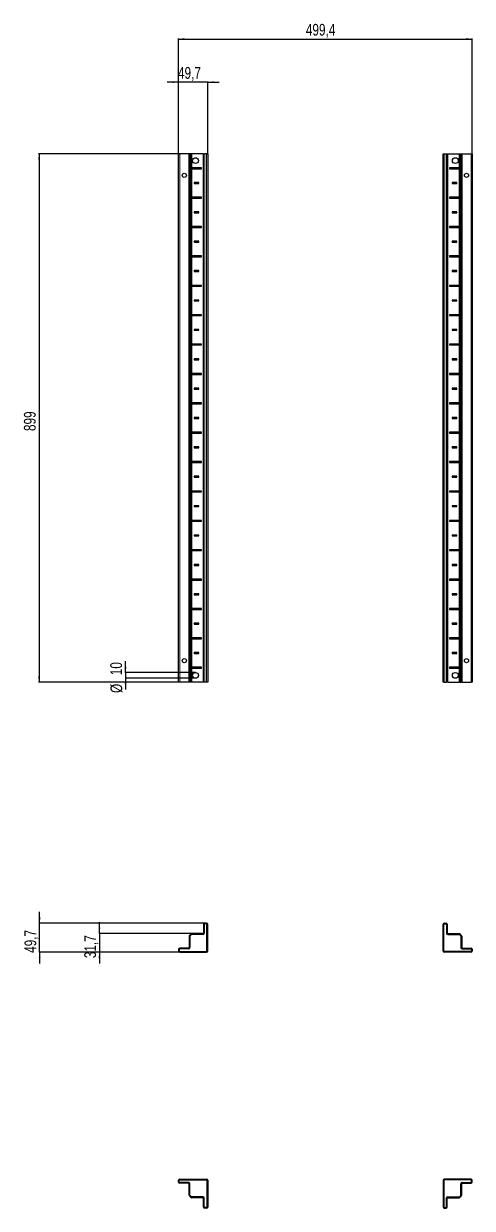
# Model space of a CAD drawing. Header units: millimetres. Extents: x -199 to 2580, y -1747 to 1507.
# Drawn here: x -199 to 563, y -1747 to 269 of the extents above; entities that cross this region are included whole.
import ezdxf

# ---------------------------------------------------------------- set-up
doc = ezdxf.new("R2010")
doc.units = ezdxf.units.MM
doc.layers.add('FORMAT', color=7, linetype='Continuous')
doc.styles.add('SLDTEXTSTYLE0', font='TXT', dxfattribs={"width": 0.75})
doc.dimstyles.new('SLDDIMSTYLE0', dxfattribs={"dimtxt": 20, "dimasz": 10, "dimexe": 0, "dimexo": 0.0625, "dimgap": 5, "dimtad": 2, "dimdec": 1, "dimrnd": 1e-09, "dimzin": 12, "dimdsep": 46, "dimtxsty": 'SLDTEXTSTYLE0', "dimsah": 1, "dimcen": 0.09, "dimadec": 0, "dimazin": 3, "dimtfac": 1, "dimtofl": 0, "dimtmove": 0, "dimatfit": 3, "dimfxl": 0, "dimfrac": 2, "dimtolj": 1, "dimtzin": 12, "dimarcsym": 0})
doc.dimstyles.new('SLDDIMSTYLE1', dxfattribs={"dimtxt": 20, "dimasz": 10, "dimexe": 0, "dimexo": 0.0625, "dimgap": 5, "dimtad": 2, "dimdec": 1, "dimrnd": 1e-09, "dimzin": 12, "dimdsep": 46, "dimtxsty": 'SLDTEXTSTYLE0', "dimsah": 1, "dimcen": 0.09, "dimadec": 0, "dimazin": 3, "dimtfac": 1, "dimtmove": 0, "dimatfit": 0, "dimfxl": 0, "dimfrac": 2, "dimtolj": 1, "dimtzin": 12, "dimarcsym": 0})

# ---------------------------------------------------------------- blocks, each defined once
blk = doc.blocks.new('_D')
at = {"layer": 'FORMAT'}
for p, q in [((86.4, 47.2), (-174.2, 47.2)), ((-173.2, 47.2), (-173.2, -851.8)), ((86.4, -851.8), (-174.2, -851.8))]:
    blk.add_line(p, q, dxfattribs=at)
for points in [[(-173.2, 47.2), (-174.7, 37.2), (-171.6, 37.2)], [(-173.2, -851.8), (-171.6, -841.8), (-174.7, -841.8)]]:
    blk.add_solid(points, dxfattribs=at)
at = {"layer": 'FORMAT', "insert": (-198.9, -424.5), "char_height": 20, "attachment_point": 1, "rotation": 90, "style": 'SLDTEXTSTYLE0'}
blk.add_mtext('899', dxfattribs=at)
blk = doc.blocks.new('_D_1')
at = {"layer": 'FORMAT'}
for p, q in [((64, 47.2), (64, 243.6)), ((64, 242.6), (563.4, 242.6)), ((563.4, 47.2), (563.4, 243.6))]:
    blk.add_line(p, q, dxfattribs=at)
for points in [[(64, 242.6), (74, 241.1), (74, 244.2)], [(563.4, 242.6), (553.4, 244.2), (553.4, 241.1)]]:
    blk.add_solid(points, dxfattribs=at)
at = {"layer": 'FORMAT', "insert": (280.4, 268.4), "char_height": 20, "attachment_point": 1, "style": 'SLDTEXTSTYLE0'}
blk.add_mtext('499,4', dxfattribs=at)
blk = doc.blocks.new('_D_2')
at = {"layer": 'FORMAT'}
for p, q in [((64, 169.2), (44.7, 169.2)), ((64, 47.2), (64, 170.2)), ((113.7, 169.2), (64, 169.2)), ((113.7, 47.2), (113.7, 170.2)), ((113.7, 169.2), (132.9, 169.2))]:
    blk.add_line(p, q, dxfattribs=at)
for points in [[(64, 169.2), (54, 170.7), (54, 167.7)], [(113.7, 169.2), (123.7, 167.7), (123.7, 170.7)]]:
    blk.add_solid(points, dxfattribs=at)
at = {"layer": 'FORMAT', "insert": (63, 195), "char_height": 20, "attachment_point": 1, "style": 'SLDTEXTSTYLE0'}
blk.add_mtext('49,7', dxfattribs=at)
blk = doc.blocks.new('_D_3')
at = {"layer": 'FORMAT'}
for p, q in [((-26, -835.3), (-26, -816.1)), ((92.8, -835.3), (-27, -835.3)), ((92.8, -845.3), (-27, -845.3)), ((-26, -835.3), (-26, -845.3)), ((-26, -845.3), (-26, -864.5))]:
    blk.add_line(p, q, dxfattribs=at)
for points in [[(-26, -835.3), (-24.5, -825.3), (-27.6, -825.3)], [(-26, -845.3), (-27.6, -855.3), (-24.5, -855.3)]]:
    blk.add_solid(points, dxfattribs=at)
at = {"layer": 'FORMAT', "char_height": 20, "attachment_point": 1, "rotation": 90, "style": 'SLDTEXTSTYLE0'}
for s, insert in [('10', (-52.1, -840)), ('%%c', (-51.8, -870.2))]:
    blk.add_mtext(s, dxfattribs=dict(at, insert=insert))
blk = doc.blocks.new('_D_5')
at = {"layer": 'FORMAT'}
for p, q in [((-172.2, -1261.8), (-172.2, -1242.5)), ((108.5, -1261.8), (-173.2, -1261.8)), ((-172.2, -1311.5), (-172.2, -1261.8)), ((66, -1311.5), (-173.2, -1311.5)), ((-172.2, -1311.5), (-172.2, -1330.7))]:
    blk.add_line(p, q, dxfattribs=at)
for points in [[(-172.2, -1261.8), (-170.6, -1251.8), (-173.7, -1251.8)], [(-172.2, -1311.5), (-173.7, -1321.5), (-170.6, -1321.5)]]:
    blk.add_solid(points, dxfattribs=at)
at = {"layer": 'FORMAT', "insert": (-197.9, -1312.5), "char_height": 20, "attachment_point": 1, "rotation": 90, "style": 'SLDTEXTSTYLE0'}
blk.add_mtext('49,7', dxfattribs=at)
blk = doc.blocks.new('_D_6')
at = {"layer": 'FORMAT'}
for p, q in [((-70.5, -1279.8), (-70.5, -1260.5)), ((86.4, -1279.8), (-71.5, -1279.8)), ((-70.5, -1279.8), (-70.5, -1311.5)), ((66, -1311.5), (-71.5, -1311.5)), ((-70.5, -1311.5), (-70.5, -1330.7))]:
    blk.add_line(p, q, dxfattribs=at)
for points in [[(-70.5, -1279.8), (-69, -1269.8), (-72.1, -1269.8)], [(-70.5, -1311.5), (-72.1, -1321.5), (-69, -1321.5)]]:
    blk.add_solid(points, dxfattribs=at)
at = {"layer": 'FORMAT', "insert": (-96.3, -1321.5), "char_height": 20, "attachment_point": 1, "rotation": 90, "style": 'SLDTEXTSTYLE0'}
blk.add_mtext('31,7', dxfattribs=at)

msp = doc.modelspace()

# ---------------------------------------------------------------- linework, layer by layer
at = {"color": 7, "linetype": 'Continuous', "lineweight": 25}
for p, q in [((63.98, -851.79), (63.98, 47.21)), ((63.98, 47.21), (65.98, 47.21)), ((81.33, 47.21), (65.98, 47.21)), ((81.33, 47.21), (81.98, 47.21)), ((81.98, -851.79), (81.98, 47.21)), ((81.98, 47.21), (82.56, 47.21)), ((83.77, 47.21), (82.56, 47.21)), ((83.77, -851.79), (83.77, 47.21)), ((83.8, 47.21), (83.77, 47.21)), ((83.8, -851.79), (83.8, 47.21)), ((85.01, 47.21), (83.8, 47.21)), ((85.01, 47.21), (86.42, 47.21)), ((105.83, 47.21), (86.42, 47.21)), ((105.83, 47.21), (106.48, 47.21)), ((106.48, -851.79), (106.48, 47.21)), ((106.48, 47.21), (108.48, 47.21)), ((111.68, 47.21), (108.48, 47.21)), ((111.68, 47.21), (113.68, 47.21)), ((113.68, 47.21), (113.68, -851.79)), ((513.68, -851.79), (513.68, 47.21)), ((513.68, 47.21), (515.68, 47.21)), ((515.68, 47.21), (518.88, 47.21)), ((518.88, 47.21), (520.88, 47.21)), ((520.88, 47.21), (520.88, -851.79)), ((520.88, 47.21), (521.53, 47.21)), ((521.53, 47.21), (540.93, 47.21)), ((540.93, 47.21), (542.34, 47.21)), ((542.34, 47.21), (543.55, 47.21)), ((543.55, 47.21), (543.55, -851.79)), ((543.55, 47.21), (543.58, 47.21)), ((543.58, 47.21), (543.58, -851.79)), ((543.58, 47.21), (544.79, 47.21)), ((544.79, 47.21), (545.38, 47.21)), ((545.38, 47.21), (545.38, -851.79)), ((545.38, 47.21), (546.03, 47.21)), ((546.03, 47.21), (561.38, 47.21)), ((561.38, 47.21), (563.38, 47.21)), ((563.38, 47.21), (563.38, -851.79)), ((85.93, 23.35), (85.93, 22.06)), ((86.58, 22.71), (85.93, 23.35)), ((86.58, 22.71), (85.93, 22.06)), ((102.83, 23.46), (86.42, 23.46)), ((86.42, 21.96), (102.83, 21.96)), ((102.08, 22.71), (86.58, 22.71)), ((102.08, 22.71), (102.83, 23.46)), ((102.08, 22.71), (102.83, 21.96)), ((102.83, 21.96), (102.83, 23.46)), ((525.28, 22.71), (524.53, 23.46)), ((540.93, 23.46), (524.53, 23.46)), ((524.53, 23.46), (524.53, 21.96)), ((525.28, 22.71), (524.53, 21.96)), ((524.53, 21.96), (540.93, 21.96)), ((525.28, 22.71), (540.78, 22.71)), ((540.78, 22.71), (541.42, 23.35)), ((540.78, 22.71), (541.42, 22.06)), ((541.42, 22.06), (541.42, 23.35)), ((98.33, -1.54), (90.33, -1.54)), ((90.33, -1.54), (90.33, -3.04)), ((91.08, -2.29), (90.33, -1.54)), ((91.08, -2.29), (90.33, -3.04)), ((90.33, -3.04), (98.33, -3.04)), ((97.58, -2.29), (91.08, -2.29)), ((97.58, -2.29), (98.33, -1.54)), ((97.58, -2.29), (98.33, -3.04)), ((98.33, -3.04), (98.33, -1.54)), ((537.03, -1.54), (529.03, -1.54)), ((529.03, -1.54), (529.03, -3.04)), ((529.78, -2.29), (529.03, -1.54)), ((529.78, -2.29), (529.03, -3.04)), ((529.03, -3.04), (537.03, -3.04)), ((529.78, -2.29), (536.28, -2.29)), ((536.28, -2.29), (537.03, -1.54)), ((536.28, -2.29), (537.03, -3.04)), ((537.03, -3.04), (537.03, -1.54)), ((85.93, -26.65), (85.93, -27.94)), ((86.58, -27.29), (85.93, -26.65)), ((86.58, -27.29), (85.93, -27.94)), ((102.83, -26.54), (86.42, -26.54)), ((86.42, -28.04), (102.83, -28.04)), ((102.08, -27.29), (86.58, -27.29)), ((102.08, -27.29), (102.83, -26.54)), ((102.08, -27.29), (102.83, -28.04)), ((102.83, -28.04), (102.83, -26.54)), ((525.28, -27.29), (524.53, -26.54)), ((540.93, -26.54), (524.53, -26.54)), ((524.53, -26.54), (524.53, -28.04)), ((525.28, -27.29), (524.53, -28.04)), ((524.53, -28.04), (540.93, -28.04)), ((525.28, -27.29), (540.78, -27.29)), ((540.78, -27.29), (541.42, -26.65)), ((540.78, -27.29), (541.42, -27.94)), ((541.42, -27.94), (541.42, -26.65)), ((98.33, -51.54), (90.33, -51.54)), ((90.33, -51.54), (90.33, -53.04)), ((91.08, -52.29), (90.33, -51.54)), ((91.08, -52.29), (90.33, -53.04)), ((90.33, -53.04), (98.33, -53.04)), ((97.58, -52.29), (91.08, -52.29)), ((97.58, -52.29), (98.33, -51.54)), ((97.58, -52.29), (98.33, -53.04)), ((98.33, -53.04), (98.33, -51.54)), ((529.78, -52.29), (529.03, -51.54)), ((537.03, -51.54), (529.03, -51.54)), ((529.03, -51.54), (529.03, -53.04)), ((529.78, -52.29), (529.03, -53.04)), ((529.03, -53.04), (537.03, -53.04)), ((529.78, -52.29), (536.28, -52.29)), ((536.28, -52.29), (537.03, -51.54)), ((536.28, -52.29), (537.03, -53.04)), ((537.03, -53.04), (537.03, -51.54)), ((85.93, -76.65), (85.93, -77.94)), ((86.58, -77.29), (85.93, -76.65)), ((86.58, -77.29), (85.93, -77.94)), ((102.83, -76.54), (86.42, -76.54)), ((86.42, -78.04), (102.83, -78.04)), ((102.08, -77.29), (86.58, -77.29)), ((102.08, -77.29), (102.83, -76.54)), ((102.08, -77.29), (102.83, -78.04)), ((102.83, -78.04), (102.83, -76.54)), ((525.28, -77.29), (524.53, -76.54)), ((540.93, -76.54), (524.53, -76.54)), ((524.53, -76.54), (524.53, -78.04)), ((525.28, -77.29), (524.53, -78.04)), ((524.53, -78.04), (540.93, -78.04)), ((525.28, -77.29), (540.78, -77.29)), ((540.78, -77.29), (541.42, -76.65)), ((540.78, -77.29), (541.42, -77.94)), ((541.42, -77.94), (541.42, -76.65)), ((98.33, -101.54), (90.33, -101.54)), ((90.33, -101.54), (90.33, -103.04)), ((91.08, -102.29), (90.33, -101.54)), ((91.08, -102.29), (90.33, -103.04)), ((90.33, -103.04), (98.33, -103.04)), ((97.58, -102.29), (91.08, -102.29)), ((97.58, -102.29), (98.33, -101.54)), ((97.58, -102.29), (98.33, -103.04)), ((98.33, -103.04), (98.33, -101.54)), ((537.03, -101.54), (529.03, -101.54)), ((529.03, -101.54), (529.03, -103.04)), ((529.78, -102.29), (529.03, -101.54)), ((529.78, -102.29), (529.03, -103.04)), ((529.03, -103.04), (537.03, -103.04)), ((529.78, -102.29), (536.28, -102.29)), ((536.28, -102.29), (537.03, -101.54)), ((536.28, -102.29), (537.03, -103.04)), ((537.03, -103.04), (537.03, -101.54)), ((85.93, -126.65), (85.93, -127.94)), ((86.58, -127.29), (85.93, -126.65)), ((86.58, -127.29), (85.93, -127.94)), ((102.83, -126.54), (86.42, -126.54)), ((86.42, -128.04), (102.83, -128.04)), ((102.08, -127.29), (86.58, -127.29)), ((102.08, -127.29), (102.83, -126.54)), ((102.08, -127.29), (102.83, -128.04)), ((102.83, -128.04), (102.83, -126.54)), ((525.28, -127.29), (524.53, -126.54)), ((540.93, -126.54), (524.53, -126.54)), ((524.53, -126.54), (524.53, -128.04)), ((525.28, -127.29), (524.53, -128.04)), ((524.53, -128.04), (540.93, -128.04)), ((525.28, -127.29), (540.78, -127.29)), ((540.78, -127.29), (541.42, -126.65)), ((540.78, -127.29), (541.42, -127.94)), ((541.42, -127.94), (541.42, -126.65)), ((98.33, -151.54), (90.33, -151.54)), ((90.33, -151.54), (90.33, -153.04)), ((91.08, -152.29), (90.33, -151.54)), ((91.08, -152.29), (90.33, -153.04)), ((90.33, -153.04), (98.33, -153.04)), ((97.58, -152.29), (91.08, -152.29)), ((97.58, -152.29), (98.33, -151.54)), ((97.58, -152.29), (98.33, -153.04)), ((98.33, -153.04), (98.33, -151.54)), ((537.03, -151.54), (529.03, -151.54)), ((529.03, -151.54), (529.03, -153.04)), ((529.78, -152.29), (529.03, -151.54)), ((529.78, -152.29), (529.03, -153.04)), ((529.03, -153.04), (537.03, -153.04)), ((529.78, -152.29), (536.28, -152.29)), ((536.28, -152.29), (537.03, -151.54)), ((536.28, -152.29), (537.03, -153.04)), ((537.03, -153.04), (537.03, -151.54)), ((85.93, -176.65), (85.93, -177.94)), ((86.58, -177.29), (85.93, -176.65)), ((86.58, -177.29), (85.93, -177.94)), ((102.83, -176.54), (86.42, -176.54)), ((86.42, -178.04), (102.83, -178.04)), ((102.08, -177.29), (86.58, -177.29)), ((102.08, -177.29), (102.83, -176.54)), ((102.08, -177.29), (102.83, -178.04)), ((102.83, -178.04), (102.83, -176.54)), ((525.28, -177.29), (524.53, -176.54)), ((540.93, -176.54), (524.53, -176.54)), ((524.53, -176.54), (524.53, -178.04)), ((525.28, -177.29), (524.53, -178.04)), ((524.53, -178.04), (540.93, -178.04)), ((525.28, -177.29), (540.78, -177.29)), ((540.78, -177.29), (541.42, -176.65)), ((540.78, -177.29), (541.42, -177.94)), ((541.42, -177.94), (541.42, -176.65)), ((98.33, -201.54), (90.33, -201.54)), ((90.33, -201.54), (90.33, -203.04)), ((91.08, -202.29), (90.33, -201.54)), ((97.58, -202.29), (98.33, -201.54)), ((98.33, -203.04), (98.33, -201.54)), ((537.03, -201.54), (529.03, -201.54)), ((529.03, -201.54), (529.03, -203.04)), ((529.78, -202.29), (529.03, -201.54)), ((536.28, -202.29), (537.03, -201.54)), ((537.03, -203.04), (537.03, -201.54)), ((91.08, -202.29), (90.33, -203.04)), ((90.33, -203.04), (98.33, -203.04)), ((97.58, -202.29), (91.08, -202.29)), ((97.58, -202.29), (98.33, -203.04)), ((529.78, -202.29), (529.03, -203.04)), ((529.03, -203.04), (537.03, -203.04)), ((529.78, -202.29), (536.28, -202.29)), ((536.28, -202.29), (537.03, -203.04)), ((85.93, -226.65), (85.93, -227.94)), ((86.58, -227.29), (85.93, -226.65)), ((86.58, -227.29), (85.93, -227.94)), ((102.83, -226.54), (86.42, -226.54)), ((86.42, -228.04), (102.83, -228.04)), ((102.08, -227.29), (86.58, -227.29)), ((102.08, -227.29), (102.83, -226.54)), ((102.08, -227.29), (102.83, -228.04)), ((102.83, -228.04), (102.83, -226.54)), ((525.28, -227.29), (524.53, -226.54)), ((540.93, -226.54), (524.53, -226.54)), ((524.53, -226.54), (524.53, -228.04)), ((525.28, -227.29), (524.53, -228.04)), ((524.53, -228.04), (540.93, -228.04)), ((525.28, -227.29), (540.78, -227.29)), ((540.78, -227.29), (541.42, -226.65)), ((540.78, -227.29), (541.42, -227.94)), ((541.42, -227.94), (541.42, -226.65)), ((98.33, -251.54), (90.33, -251.54)), ((90.33, -251.54), (90.33, -253.04)), ((91.08, -252.29), (90.33, -251.54)), ((91.08, -252.29), (90.33, -253.04)), ((90.33, -253.04), (98.33, -253.04)), ((97.58, -252.29), (91.08, -252.29)), ((97.58, -252.29), (98.33, -251.54)), ((97.58, -252.29), (98.33, -253.04)), ((98.33, -253.04), (98.33, -251.54)), ((537.03, -251.54), (529.03, -251.54)), ((529.03, -251.54), (529.03, -253.04)), ((529.78, -252.29), (529.03, -251.54)), ((529.78, -252.29), (529.03, -253.04)), ((529.03, -253.04), (537.03, -253.04)), ((529.78, -252.29), (536.28, -252.29)), ((536.28, -252.29), (537.03, -251.54)), ((536.28, -252.29), (537.03, -253.04)), ((537.03, -253.04), (537.03, -251.54)), ((85.93, -276.65), (85.93, -277.94)), ((86.58, -277.29), (85.93, -276.65)), ((86.58, -277.29), (85.93, -277.94)), ((102.83, -276.54), (86.42, -276.54)), ((86.42, -278.04), (102.83, -278.04)), ((102.08, -277.29), (86.58, -277.29)), ((102.08, -277.29), (102.83, -276.54)), ((102.08, -277.29), (102.83, -278.04)), ((102.83, -278.04), (102.83, -276.54)), ((540.93, -276.54), (524.53, -276.54)), ((524.53, -276.54), (524.53, -278.04)), ((525.28, -277.29), (524.53, -276.54)), ((525.28, -277.29), (524.53, -278.04)), ((524.53, -278.04), (540.93, -278.04)), ((525.28, -277.29), (540.78, -277.29)), ((540.78, -277.29), (541.42, -276.65)), ((540.78, -277.29), (541.42, -277.94)), ((541.42, -277.94), (541.42, -276.65)), ((98.33, -301.54), (90.33, -301.54)), ((90.33, -301.54), (90.33, -303.04)), ((91.08, -302.29), (90.33, -301.54)), ((91.08, -302.29), (90.33, -303.04)), ((97.58, -302.29), (91.08, -302.29)), ((97.58, -302.29), (98.33, -301.54)), ((97.58, -302.29), (98.33, -303.04)), ((98.33, -303.04), (98.33, -301.54)), ((537.03, -301.54), (529.03, -301.54)), ((529.03, -301.54), (529.03, -303.04)), ((529.78, -302.29), (529.03, -301.54)), ((529.78, -302.29), (529.03, -303.04)), ((529.78, -302.29), (536.28, -302.29)), ((536.28, -302.29), (537.03, -301.54)), ((536.28, -302.29), (537.03, -303.04)), ((537.03, -303.04), (537.03, -301.54)), ((90.33, -303.04), (98.33, -303.04)), ((529.03, -303.04), (537.03, -303.04)), ((85.93, -326.65), (85.93, -327.94)), ((86.58, -327.29), (85.93, -326.65)), ((86.58, -327.29), (85.93, -327.94)), ((102.83, -326.54), (86.42, -326.54)), ((86.42, -328.04), (102.83, -328.04)), ((102.08, -327.29), (86.58, -327.29)), ((102.08, -327.29), (102.83, -326.54)), ((102.08, -327.29), (102.83, -328.04)), ((102.83, -328.04), (102.83, -326.54)), ((540.93, -326.54), (524.53, -326.54)), ((524.53, -326.54), (524.53, -328.04)), ((525.28, -327.29), (524.53, -326.54)), ((525.28, -327.29), (524.53, -328.04)), ((524.53, -328.04), (540.93, -328.04)), ((525.28, -327.29), (540.78, -327.29)), ((540.78, -327.29), (541.42, -326.65)), ((540.78, -327.29), (541.42, -327.94)), ((541.42, -327.94), (541.42, -326.65)), ((98.33, -351.54), (90.33, -351.54)), ((90.33, -351.54), (90.33, -353.04)), ((91.08, -352.29), (90.33, -351.54)), ((91.08, -352.29), (90.33, -353.04)), ((90.33, -353.04), (98.33, -353.04)), ((97.58, -352.29), (91.08, -352.29)), ((97.58, -352.29), (98.33, -351.54)), ((97.58, -352.29), (98.33, -353.04)), ((98.33, -353.04), (98.33, -351.54)), ((537.03, -351.54), (529.03, -351.54)), ((529.03, -351.54), (529.03, -353.04)), ((529.78, -352.29), (529.03, -351.54)), ((529.78, -352.29), (529.03, -353.04)), ((529.03, -353.04), (537.03, -353.04)), ((529.78, -352.29), (536.28, -352.29)), ((536.28, -352.29), (537.03, -351.54)), ((536.28, -352.29), (537.03, -353.04)), ((537.03, -353.04), (537.03, -351.54)), ((85.93, -376.65), (85.93, -377.94)), ((86.58, -377.29), (85.93, -376.65)), ((86.58, -377.29), (85.93, -377.94)), ((102.83, -376.54), (86.42, -376.54)), ((86.42, -378.04), (102.83, -378.04)), ((102.08, -377.29), (86.58, -377.29)), ((102.08, -377.29), (102.83, -376.54)), ((102.08, -377.29), (102.83, -378.04)), ((102.83, -378.04), (102.83, -376.54)), ((540.93, -376.54), (524.53, -376.54)), ((524.53, -376.54), (524.53, -378.04)), ((525.28, -377.29), (524.53, -376.54)), ((525.28, -377.29), (524.53, -378.04)), ((524.53, -378.04), (540.93, -378.04)), ((525.28, -377.29), (540.78, -377.29)), ((540.78, -377.29), (541.42, -376.65)), ((540.78, -377.29), (541.42, -377.94)), ((541.42, -377.94), (541.42, -376.65)), ((98.33, -401.54), (90.33, -401.54)), ((90.33, -401.54), (90.33, -403.04)), ((91.08, -402.29), (90.33, -401.54)), ((91.08, -402.29), (90.33, -403.04)), ((90.33, -403.04), (98.33, -403.04)), ((97.58, -402.29), (91.08, -402.29)), ((97.58, -402.29), (98.33, -401.54)), ((97.58, -402.29), (98.33, -403.04)), ((98.33, -403.04), (98.33, -401.54)), ((537.03, -401.54), (529.03, -401.54)), ((529.03, -401.54), (529.03, -403.04)), ((529.78, -402.29), (529.03, -401.54)), ((529.78, -402.29), (529.03, -403.04)), ((529.03, -403.04), (537.03, -403.04)), ((529.78, -402.29), (536.28, -402.29)), ((536.28, -402.29), (537.03, -401.54)), ((536.28, -402.29), (537.03, -403.04)), ((537.03, -403.04), (537.03, -401.54)), ((85.93, -426.65), (85.93, -427.94)), ((86.58, -427.29), (85.93, -426.65)), ((86.58, -427.29), (85.93, -427.94)), ((102.83, -426.54), (86.42, -426.54)), ((86.42, -428.04), (102.83, -428.04)), ((102.08, -427.29), (86.58, -427.29)), ((102.08, -427.29), (102.83, -426.54)), ((102.08, -427.29), (102.83, -428.04)), ((102.83, -428.04), (102.83, -426.54)), ((540.93, -426.54), (524.53, -426.54)), ((524.53, -426.54), (524.53, -428.04)), ((525.28, -427.29), (524.53, -426.54)), ((525.28, -427.29), (524.53, -428.04)), ((524.53, -428.04), (540.93, -428.04)), ((525.28, -427.29), (540.78, -427.29)), ((540.78, -427.29), (541.42, -426.65)), ((540.78, -427.29), (541.42, -427.94)), ((541.42, -427.94), (541.42, -426.65)), ((98.33, -451.54), (90.33, -451.54)), ((90.33, -451.54), (90.33, -453.04)), ((91.08, -452.29), (90.33, -451.54)), ((91.08, -452.29), (90.33, -453.04)), ((90.33, -453.04), (98.33, -453.04)), ((97.58, -452.29), (91.08, -452.29)), ((97.58, -452.29), (98.33, -451.54)), ((97.58, -452.29), (98.33, -453.04)), ((98.33, -453.04), (98.33, -451.54)), ((537.03, -451.54), (529.03, -451.54)), ((529.03, -451.54), (529.03, -453.04)), ((529.78, -452.29), (529.03, -451.54)), ((529.78, -452.29), (529.03, -453.04)), ((529.03, -453.04), (537.03, -453.04)), ((529.78, -452.29), (536.28, -452.29)), ((536.28, -452.29), (537.03, -451.54)), ((536.28, -452.29), (537.03, -453.04)), ((537.03, -453.04), (537.03, -451.54)), ((85.93, -476.65), (85.93, -477.94)), ((86.58, -477.29), (85.93, -476.65)), ((86.58, -477.29), (85.93, -477.94)), ((102.83, -476.54), (86.42, -476.54)), ((86.42, -478.04), (102.83, -478.04)), ((102.08, -477.29), (86.58, -477.29)), ((102.08, -477.29), (102.83, -476.54)), ((102.08, -477.29), (102.83, -478.04)), ((102.83, -478.04), (102.83, -476.54)), ((540.93, -476.54), (524.53, -476.54)), ((524.53, -476.54), (524.53, -478.04)), ((525.28, -477.29), (524.53, -476.54)), ((525.28, -477.29), (524.53, -478.04)), ((524.53, -478.04), (540.93, -478.04)), ((525.28, -477.29), (540.78, -477.29)), ((540.78, -477.29), (541.42, -476.65)), ((540.78, -477.29), (541.42, -477.94)), ((541.42, -477.94), (541.42, -476.65)), ((98.33, -501.54), (90.33, -501.54)), ((90.33, -501.54), (90.33, -503.04)), ((91.08, -502.29), (90.33, -501.54)), ((91.08, -502.29), (90.33, -503.04)), ((90.33, -503.04), (98.33, -503.04)), ((97.58, -502.29), (91.08, -502.29)), ((97.58, -502.29), (98.33, -501.54)), ((97.58, -502.29), (98.33, -503.04)), ((98.33, -503.04), (98.33, -501.54)), ((537.03, -501.54), (529.03, -501.54)), ((529.03, -501.54), (529.03, -503.04)), ((529.78, -502.29), (529.03, -501.54)), ((529.78, -502.29), (529.03, -503.04)), ((529.03, -503.04), (537.03, -503.04)), ((529.78, -502.29), (536.28, -502.29)), ((536.28, -502.29), (537.03, -501.54)), ((536.28, -502.29), (537.03, -503.04)), ((537.03, -503.04), (537.03, -501.54)), ((85.93, -526.65), (85.93, -527.94)), ((86.58, -527.29), (85.93, -526.65)), ((86.58, -527.29), (85.93, -527.94)), ((102.83, -526.54), (86.42, -526.54)), ((86.42, -528.04), (102.83, -528.04)), ((102.08, -527.29), (86.58, -527.29)), ((102.08, -527.29), (102.83, -526.54)), ((102.08, -527.29), (102.83, -528.04)), ((102.83, -528.04), (102.83, -526.54)), ((540.93, -526.54), (524.53, -526.54)), ((524.53, -526.54), (524.53, -528.04)), ((525.28, -527.29), (524.53, -526.54)), ((525.28, -527.29), (524.53, -528.04)), ((524.53, -528.04), (540.93, -528.04)), ((525.28, -527.29), (540.78, -527.29)), ((540.78, -527.29), (541.42, -526.65)), ((540.78, -527.29), (541.42, -527.94)), ((541.42, -527.94), (541.42, -526.65)), ((98.33, -551.54), (90.33, -551.54)), ((90.33, -551.54), (90.33, -553.04)), ((91.08, -552.29), (90.33, -551.54)), ((91.08, -552.29), (90.33, -553.04)), ((90.33, -553.04), (98.33, -553.04)), ((97.58, -552.29), (91.08, -552.29)), ((97.58, -552.29), (98.33, -551.54)), ((97.58, -552.29), (98.33, -553.04)), ((98.33, -553.04), (98.33, -551.54)), ((537.03, -551.54), (529.03, -551.54)), ((529.03, -551.54), (529.03, -553.04)), ((529.78, -552.29), (529.03, -551.54)), ((529.78, -552.29), (529.03, -553.04)), ((529.03, -553.04), (537.03, -553.04)), ((529.78, -552.29), (536.28, -552.29)), ((536.28, -552.29), (537.03, -551.54)), ((536.28, -552.29), (537.03, -553.04)), ((537.03, -553.04), (537.03, -551.54)), ((85.93, -576.65), (85.93, -577.94)), ((86.58, -577.29), (85.93, -576.65)), ((86.58, -577.29), (85.93, -577.94)), ((102.83, -576.54), (86.42, -576.54)), ((86.42, -578.04), (102.83, -578.04)), ((102.08, -577.29), (86.58, -577.29)), ((102.08, -577.29), (102.83, -576.54)), ((102.08, -577.29), (102.83, -578.04)), ((102.83, -578.04), (102.83, -576.54)), ((540.93, -576.54), (524.53, -576.54)), ((524.53, -576.54), (524.53, -578.04)), ((525.28, -577.29), (524.53, -576.54)), ((525.28, -577.29), (524.53, -578.04)), ((524.53, -578.04), (540.93, -578.04)), ((525.28, -577.29), (540.78, -577.29)), ((540.78, -577.29), (541.42, -576.65)), ((540.78, -577.29), (541.42, -577.94)), ((541.42, -577.94), (541.42, -576.65)), ((98.33, -601.54), (90.33, -601.54)), ((90.33, -601.54), (90.33, -603.04)), ((91.08, -602.29), (90.33, -601.54)), ((91.08, -602.29), (90.33, -603.04)), ((90.33, -603.04), (98.33, -603.04)), ((97.58, -602.29), (91.08, -602.29)), ((97.58, -602.29), (98.33, -601.54)), ((97.58, -602.29), (98.33, -603.04)), ((98.33, -603.04), (98.33, -601.54)), ((537.03, -601.54), (529.03, -601.54)), ((529.03, -601.54), (529.03, -603.04)), ((529.78, -602.29), (529.03, -601.54)), ((529.78, -602.29), (529.03, -603.04)), ((529.03, -603.04), (537.03, -603.04)), ((529.78, -602.29), (536.28, -602.29)), ((536.28, -602.29), (537.03, -601.54)), ((536.28, -602.29), (537.03, -603.04)), ((537.03, -603.04), (537.03, -601.54)), ((85.93, -626.65), (85.93, -627.94)), ((86.58, -627.29), (85.93, -626.65)), ((86.58, -627.29), (85.93, -627.94)), ((102.83, -626.54), (86.42, -626.54)), ((86.42, -628.04), (102.83, -628.04)), ((102.08, -627.29), (86.58, -627.29)), ((102.08, -627.29), (102.83, -626.54)), ((102.08, -627.29), (102.83, -628.04)), ((102.83, -628.04), (102.83, -626.54)), ((540.93, -626.54), (524.53, -626.54)), ((524.53, -626.54), (524.53, -628.04)), ((525.28, -627.29), (524.53, -626.54)), ((525.28, -627.29), (524.53, -628.04)), ((524.53, -628.04), (540.93, -628.04)), ((525.28, -627.29), (540.78, -627.29)), ((540.78, -627.29), (541.42, -626.65)), ((540.78, -627.29), (541.42, -627.94)), ((541.42, -627.94), (541.42, -626.65)), ((98.33, -651.54), (90.33, -651.54)), ((90.33, -651.54), (90.33, -653.04)), ((91.08, -652.29), (90.33, -651.54)), ((91.08, -652.29), (90.33, -653.04)), ((90.33, -653.04), (98.33, -653.04)), ((97.58, -652.29), (91.08, -652.29)), ((97.58, -652.29), (98.33, -651.54)), ((97.58, -652.29), (98.33, -653.04)), ((98.33, -653.04), (98.33, -651.54)), ((537.03, -651.54), (529.03, -651.54)), ((529.03, -651.54), (529.03, -653.04)), ((529.78, -652.29), (529.03, -651.54)), ((529.78, -652.29), (529.03, -653.04)), ((529.03, -653.04), (537.03, -653.04)), ((529.78, -652.29), (536.28, -652.29)), ((536.28, -652.29), (537.03, -651.54)), ((536.28, -652.29), (537.03, -653.04)), ((537.03, -653.04), (537.03, -651.54)), ((85.93, -676.65), (85.93, -677.94)), ((86.58, -677.29), (85.93, -676.65)), ((86.58, -677.29), (85.93, -677.94)), ((102.83, -676.54), (86.42, -676.54)), ((86.42, -678.04), (102.83, -678.04)), ((102.08, -677.29), (86.58, -677.29)), ((102.08, -677.29), (102.83, -676.54)), ((102.08, -677.29), (102.83, -678.04)), ((102.83, -678.04), (102.83, -676.54)), ((540.93, -676.54), (524.53, -676.54)), ((524.53, -676.54), (524.53, -678.04)), ((525.28, -677.29), (524.53, -676.54)), ((525.28, -677.29), (524.53, -678.04)), ((524.53, -678.04), (540.93, -678.04)), ((525.28, -677.29), (540.78, -677.29)), ((540.78, -677.29), (541.42, -676.65)), ((540.78, -677.29), (541.42, -677.94)), ((541.42, -677.94), (541.42, -676.65)), ((98.33, -701.54), (90.33, -701.54)), ((90.33, -701.54), (90.33, -703.04)), ((91.08, -702.29), (90.33, -701.54)), ((91.08, -702.29), (90.33, -703.04)), ((90.33, -703.04), (98.33, -703.04)), ((97.58, -702.29), (91.08, -702.29)), ((97.58, -702.29), (98.33, -701.54)), ((97.58, -702.29), (98.33, -703.04)), ((98.33, -703.04), (98.33, -701.54)), ((537.03, -701.54), (529.03, -701.54)), ((529.03, -701.54), (529.03, -703.04)), ((529.78, -702.29), (529.03, -701.54)), ((529.78, -702.29), (529.03, -703.04)), ((529.03, -703.04), (537.03, -703.04)), ((529.78, -702.29), (536.28, -702.29)), ((536.28, -702.29), (537.03, -701.54)), ((536.28, -702.29), (537.03, -703.04)), ((537.03, -703.04), (537.03, -701.54)), ((85.93, -726.65), (85.93, -727.94)), ((86.58, -727.29), (85.93, -726.65)), ((86.58, -727.29), (85.93, -727.94)), ((102.83, -726.54), (86.42, -726.54)), ((86.42, -728.04), (102.83, -728.04)), ((102.08, -727.29), (86.58, -727.29)), ((102.08, -727.29), (102.83, -726.54)), ((102.08, -727.29), (102.83, -728.04)), ((102.83, -728.04), (102.83, -726.54)), ((540.93, -726.54), (524.53, -726.54)), ((524.53, -726.54), (524.53, -728.04)), ((525.28, -727.29), (524.53, -726.54)), ((525.28, -727.29), (524.53, -728.04)), ((524.53, -728.04), (540.93, -728.04)), ((525.28, -727.29), (540.78, -727.29)), ((540.78, -727.29), (541.42, -726.65)), ((540.78, -727.29), (541.42, -727.94)), ((541.42, -727.94), (541.42, -726.65)), ((98.33, -751.54), (90.33, -751.54)), ((90.33, -751.54), (90.33, -753.04)), ((91.08, -752.29), (90.33, -751.54)), ((91.08, -752.29), (90.33, -753.04)), ((90.33, -753.04), (98.33, -753.04)), ((97.58, -752.29), (91.08, -752.29)), ((97.58, -752.29), (98.33, -751.54)), ((97.58, -752.29), (98.33, -753.04)), ((98.33, -753.04), (98.33, -751.54)), ((529.03, -751.54), (529.03, -753.04)), ((537.03, -751.54), (529.03, -751.54)), ((529.78, -752.29), (529.03, -751.54)), ((529.78, -752.29), (529.03, -753.04)), ((529.03, -753.04), (537.03, -753.04)), ((529.78, -752.29), (536.28, -752.29)), ((536.28, -752.29), (537.03, -751.54)), ((536.28, -752.29), (537.03, -753.04)), ((537.03, -753.04), (537.03, -751.54)), ((86.58, -777.29), (85.93, -776.65)), ((85.93, -776.65), (85.93, -777.94)), ((86.58, -777.29), (85.93, -777.94)), ((102.83, -776.54), (86.42, -776.54)), ((86.42, -778.04), (102.83, -778.04)), ((102.08, -777.29), (86.58, -777.29)), ((102.08, -777.29), (102.83, -776.54)), ((102.08, -777.29), (102.83, -778.04)), ((102.83, -778.04), (102.83, -776.54)), ((540.93, -776.54), (524.53, -776.54)), ((524.53, -776.54), (524.53, -778.04)), ((525.28, -777.29), (524.53, -776.54)), ((525.28, -777.29), (524.53, -778.04)), ((524.53, -778.04), (540.93, -778.04)), ((525.28, -777.29), (540.78, -777.29)), ((540.78, -777.29), (541.42, -776.65)), ((540.78, -777.29), (541.42, -777.94)), ((541.42, -777.94), (541.42, -776.65)), ((98.33, -801.54), (90.33, -801.54)), ((90.33, -801.54), (90.33, -803.04)), ((91.08, -802.29), (90.33, -801.54)), ((91.08, -802.29), (90.33, -803.04)), ((90.33, -803.04), (98.33, -803.04)), ((97.58, -802.29), (91.08, -802.29)), ((97.58, -802.29), (98.33, -801.54)), ((97.58, -802.29), (98.33, -803.04)), ((98.33, -803.04), (98.33, -801.54)), ((529.03, -801.54), (529.03, -803.04)), ((537.03, -801.54), (529.03, -801.54)), ((529.78, -802.29), (529.03, -801.54)), ((529.78, -802.29), (529.03, -803.04)), ((529.03, -803.04), (537.03, -803.04)), ((529.78, -802.29), (536.28, -802.29)), ((536.28, -802.29), (537.03, -801.54)), ((536.28, -802.29), (537.03, -803.04)), ((537.03, -803.04), (537.03, -801.54)), ((85.93, -826.65), (85.93, -827.94)), ((86.58, -827.29), (85.93, -826.65)), ((86.58, -827.29), (85.93, -827.94)), ((102.83, -826.54), (86.42, -826.54)), ((86.42, -828.04), (102.83, -828.04)), ((102.08, -827.29), (86.58, -827.29)), ((102.08, -827.29), (102.83, -826.54)), ((102.08, -827.29), (102.83, -828.04)), ((102.83, -828.04), (102.83, -826.54)), ((540.93, -826.54), (524.53, -826.54)), ((524.53, -826.54), (524.53, -828.04)), ((525.28, -827.29), (524.53, -826.54)), ((525.28, -827.29), (524.53, -828.04)), ((524.53, -828.04), (540.93, -828.04)), ((525.28, -827.29), (540.78, -827.29)), ((540.78, -827.29), (541.42, -826.65)), ((540.78, -827.29), (541.42, -827.94)), ((541.42, -827.94), (541.42, -826.65)), ((65.98, -851.79), (63.98, -851.79)), ((81.33, -851.79), (65.98, -851.79)), ((81.98, -851.79), (81.33, -851.79)), ((82.56, -851.79), (81.98, -851.79)), ((83.77, -851.79), (82.56, -851.79)), ((83.8, -851.79), (83.77, -851.79)), ((85.01, -851.79), (83.8, -851.79)), ((86.42, -851.79), (85.01, -851.79)), ((105.83, -851.79), (86.42, -851.79)), ((106.48, -851.79), (105.83, -851.79)), ((108.48, -851.79), (106.48, -851.79)), ((111.68, -851.79), (108.48, -851.79)), ((113.68, -851.79), (111.68, -851.79)), ((515.68, -851.79), (513.68, -851.79)), ((515.68, -851.79), (518.88, -851.79)), ((520.88, -851.79), (518.88, -851.79)), ((521.53, -851.79), (520.88, -851.79)), ((521.53, -851.79), (540.93, -851.79)), ((542.34, -851.79), (540.93, -851.79)), ((542.34, -851.79), (543.55, -851.79)), ((543.55, -851.79), (543.58, -851.79)), ((543.58, -851.79), (544.79, -851.79)), ((545.38, -851.79), (544.79, -851.79)), ((546.03, -851.79), (545.38, -851.79)), ((546.03, -851.79), (561.38, -851.79)), ((563.38, -851.79), (561.38, -851.79)), ((106.48, -1263.77), (106.48, -1279.12)), ((107.83, -1263.77), (107.83, -1279.12)), ((111.68, -1261.77), (108.48, -1261.77)), ((111.68, -1263.12), (108.48, -1263.12)), ((112.33, -1309.47), (112.33, -1263.77)), ((113.68, -1309.47), (113.68, -1263.77)), ((513.68, -1309.47), (513.68, -1263.77)), ((515.03, -1309.47), (515.03, -1263.77)), ((515.68, -1261.77), (518.88, -1261.77)), ((515.68, -1263.12), (518.88, -1263.12)), ((519.53, -1263.77), (519.53, -1279.12)), ((520.88, -1263.77), (520.88, -1279.12)), ((81.98, -1284.22), (81.98, -1303.62)), ((83.77, -1281.6), (82.56, -1282.8)), ((83.33, -1284.22), (83.33, -1303.62)), ((84.72, -1282.55), (83.52, -1283.76)), ((84.72, -1282.55), (83.77, -1281.6)), ((85.01, -1280.36), (83.8, -1281.56)), ((83.8, -1281.56), (84.76, -1282.52)), ((85.96, -1281.31), (84.76, -1282.52)), ((105.83, -1279.77), (86.42, -1279.77)), ((105.83, -1281.12), (86.42, -1281.12)), ((521.53, -1279.77), (540.93, -1279.77)), ((521.53, -1281.12), (540.93, -1281.12)), ((541.39, -1281.31), (542.59, -1282.52)), ((542.34, -1280.36), (543.55, -1281.56)), ((543.55, -1281.56), (542.59, -1282.52)), ((542.63, -1282.55), (543.58, -1281.6)), ((542.63, -1282.55), (543.84, -1283.76)), ((543.58, -1281.6), (544.79, -1282.8)), ((544.03, -1284.22), (544.03, -1303.62)), ((545.38, -1284.22), (545.38, -1303.62)), ((63.98, -1306.27), (63.98, -1309.47)), ((65.33, -1306.27), (65.33, -1309.47)), ((81.33, -1304.27), (65.98, -1304.27)), ((81.33, -1305.62), (65.98, -1305.62)), ((65.98, -1310.12), (111.68, -1310.12)), ((561.38, -1310.12), (515.68, -1310.12)), ((546.03, -1304.27), (561.38, -1304.27)), ((546.03, -1305.62), (561.38, -1305.62)), ((562.03, -1306.27), (562.03, -1309.47)), ((563.38, -1306.27), (563.38, -1309.47)), ((65.98, -1311.47), (111.68, -1311.47)), ((561.38, -1311.47), (515.68, -1311.47)), ((63.98, -1702.67), (63.98, -1699.47)), ((65.33, -1702.67), (65.33, -1699.47)), ((65.98, -1697.47), (111.68, -1697.47)), ((65.98, -1698.82), (111.68, -1698.82)), ((81.33, -1703.32), (65.98, -1703.32)), ((81.33, -1704.67), (65.98, -1704.67)), ((81.98, -1724.72), (81.98, -1705.32)), ((83.33, -1724.72), (83.33, -1705.32)), ((112.33, -1699.47), (112.33, -1745.17)), ((113.68, -1699.47), (113.68, -1745.17)), ((513.68, -1699.47), (513.68, -1745.17)), ((515.03, -1699.47), (515.03, -1745.17)), ((561.38, -1697.47), (515.68, -1697.47)), ((561.38, -1698.82), (515.68, -1698.82)), ((544.03, -1724.72), (544.03, -1705.32)), ((545.38, -1724.72), (545.38, -1705.32)), ((546.03, -1703.32), (561.38, -1703.32)), ((546.03, -1704.67), (561.38, -1704.67)), ((562.03, -1702.67), (562.03, -1699.47)), ((563.38, -1702.67), (563.38, -1699.47)), ((83.77, -1727.34), (82.56, -1726.14)), ((84.72, -1726.39), (83.52, -1725.18)), ((84.72, -1726.39), (83.77, -1727.34)), ((83.8, -1727.38), (84.76, -1726.42)), ((85.01, -1728.58), (83.8, -1727.38)), ((85.96, -1727.63), (84.76, -1726.42)), ((105.83, -1727.82), (86.42, -1727.82)), ((105.83, -1729.17), (86.42, -1729.17)), ((106.48, -1745.17), (106.48, -1729.82)), ((107.83, -1745.17), (107.83, -1729.82)), ((519.53, -1745.17), (519.53, -1729.82)), ((520.88, -1745.17), (520.88, -1729.82)), ((521.53, -1727.82), (540.93, -1727.82)), ((521.53, -1729.17), (540.93, -1729.17)), ((541.39, -1727.63), (542.59, -1726.42)), ((542.34, -1728.58), (543.55, -1727.38)), ((543.55, -1727.38), (542.59, -1726.42)), ((542.63, -1726.39), (543.84, -1725.18)), ((542.63, -1726.39), (543.58, -1727.34)), ((543.58, -1727.34), (544.79, -1726.14)), ((111.68, -1745.82), (108.48, -1745.82)), ((111.68, -1747.17), (108.48, -1747.17)), ((515.68, -1745.82), (518.88, -1745.82)), ((515.68, -1747.17), (518.88, -1747.17))]:
    msp.add_line(p, q, dxfattribs=at)
at = {"color": 8, "linetype": 'Continuous', "lineweight": 18}
for p, q in [((65.98, 47.21), (65.98, -851.79)), ((81.33, -851.79), (81.33, 47.21)), ((82.56, 47.21), (82.56, -851.79)), ((85.01, -851.79), (85.01, 47.21)), ((86.42, 47.21), (86.42, 23.46)), ((105.83, -851.79), (105.83, 47.21)), ((108.48, 47.21), (108.48, -851.79)), ((111.68, -851.79), (111.68, 47.21)), ((515.68, 47.21), (515.68, -851.79)), ((518.88, -851.79), (518.88, 47.21)), ((521.53, 47.21), (521.53, -851.79)), ((540.93, 23.46), (540.93, 47.21)), ((542.34, 47.21), (542.34, -851.79)), ((544.79, -851.79), (544.79, 47.21)), ((546.03, 47.21), (546.03, -851.79)), ((561.38, -851.79), (561.38, 47.21)), ((86.42, 21.96), (86.42, -26.54)), ((540.93, -26.54), (540.93, 21.96)), ((86.42, -28.04), (86.42, -76.54)), ((540.93, -76.54), (540.93, -28.04)), ((86.42, -78.04), (86.42, -126.54)), ((540.93, -126.54), (540.93, -78.04)), ((86.42, -128.04), (86.42, -176.54)), ((540.93, -176.54), (540.93, -128.04)), ((86.42, -178.04), (86.42, -226.54)), ((540.93, -226.54), (540.93, -178.04)), ((86.42, -228.04), (86.42, -276.54)), ((540.93, -276.54), (540.93, -228.04)), ((86.42, -278.04), (86.42, -326.54)), ((540.93, -326.54), (540.93, -278.04)), ((86.42, -328.04), (86.42, -376.54)), ((540.93, -376.54), (540.93, -328.04)), ((86.42, -378.04), (86.42, -426.54)), ((540.93, -426.54), (540.93, -378.04)), ((86.42, -428.04), (86.42, -476.54)), ((540.93, -476.54), (540.93, -428.04)), ((86.42, -478.04), (86.42, -526.54)), ((540.93, -526.54), (540.93, -478.04)), ((86.42, -528.04), (86.42, -576.54)), ((540.93, -576.54), (540.93, -528.04)), ((86.42, -578.04), (86.42, -626.54)), ((540.93, -626.54), (540.93, -578.04)), ((86.42, -628.04), (86.42, -676.54)), ((540.93, -676.54), (540.93, -628.04)), ((86.42, -678.04), (86.42, -726.54)), ((540.93, -726.54), (540.93, -678.04)), ((86.42, -728.04), (86.42, -776.54)), ((540.93, -776.54), (540.93, -728.04)), ((86.42, -778.04), (86.42, -826.54)), ((540.93, -826.54), (540.93, -778.04)), ((86.42, -828.04), (86.42, -851.79)), ((540.93, -851.79), (540.93, -828.04))]:
    msp.add_line(p, q, dxfattribs=at)
at = {"color": 7, "linetype": 'Continuous', "lineweight": 25}
for centre, radius in [((92.83, 35.71), 5), ((534.53, 35.71), 5), ((73.83, 10.71), 3.5), ((553.53, 10.71), 3.5), ((73.83, -815.29), 3.5), ((553.53, -815.29), 3.5), ((92.83, -840.29), 5), ((534.53, -840.29), 5)]:
    msp.add_circle(centre, radius, dxfattribs=at)
for centre, radius, start, end in [((108.48, -1263.77), 2, 90, 180), ((108.48, -1263.77), 0.65, 90, 180), ((111.68, -1263.77), 2, 0, 90), ((111.68, -1263.77), 0.65, 0, 90), ((515.68, -1263.77), 2, 90, 180), ((515.68, -1263.77), 0.65, 90, 180), ((518.88, -1263.77), 2, 0, 90), ((518.88, -1263.77), 0.65, 0, 90), ((83.98, -1284.22), 2, 135, 180), ((83.98, -1284.22), 0.65, 135, 180), ((86.42, -1281.77), 2, 90, 135), ((86.42, -1281.77), 0.65, 90, 135), ((105.83, -1279.12), 2, 270, 0), ((105.83, -1279.12), 0.65, 270, 0), ((521.53, -1279.12), 2, 180, 270), ((521.53, -1279.12), 0.65, 180, 270), ((540.93, -1281.77), 2, 45, 90), ((540.93, -1281.77), 0.65, 45, 90), ((543.38, -1284.22), 0.65, 0, 45), ((543.38, -1284.22), 2, 0, 45), ((65.98, -1306.27), 2, 90, 180), ((65.98, -1309.47), 2, 180, 270), ((65.98, -1306.27), 0.65, 90, 180), ((65.98, -1309.47), 0.65, 180, 270), ((81.33, -1303.62), 2, 270, 0), ((81.33, -1303.62), 0.65, 270, 0), ((111.68, -1309.47), 0.65, 270, 0), ((111.68, -1309.47), 2, 270, 0), ((515.68, -1309.47), 2, 180, 270), ((515.68, -1309.47), 0.65, 180, 270), ((546.03, -1303.62), 2, 180, 270), ((546.03, -1303.62), 0.65, 180, 270), ((561.38, -1306.27), 2, 0, 90), ((561.38, -1306.27), 0.65, 0, 90), ((561.38, -1309.47), 2, 270, 0), ((561.38, -1309.47), 0.65, 270, 0), ((65.98, -1699.47), 2, 90, 180), ((65.98, -1702.67), 2, 180, 270), ((65.98, -1699.47), 0.65, 90, 180), ((65.98, -1702.67), 0.65, 180, 270), ((81.33, -1705.32), 2, 0, 90), ((81.33, -1705.32), 0.65, 0, 90), ((111.68, -1699.47), 2, 0, 90), ((111.68, -1699.47), 0.65, 0, 90), ((515.68, -1699.47), 2, 90, 180), ((515.68, -1699.47), 0.65, 90, 180), ((546.03, -1705.32), 2, 90, 180), ((546.03, -1705.32), 0.65, 90, 180), ((561.38, -1699.47), 2, 0, 90), ((561.38, -1699.47), 0.65, 0, 90), ((561.38, -1702.67), 0.65, 270, 0), ((561.38, -1702.67), 2, 270, 0), ((83.98, -1724.72), 2, 180, 225), ((83.98, -1724.72), 0.65, 180, 225), ((86.42, -1727.17), 2, 225, 270), ((86.42, -1727.17), 0.65, 225, 270), ((105.83, -1729.82), 2, 0, 90), ((105.83, -1729.82), 0.65, 0, 90), ((521.53, -1729.82), 2, 90, 180), ((521.53, -1729.82), 0.65, 90, 180), ((540.93, -1727.17), 0.65, 270, 315), ((540.93, -1727.17), 2, 270, 315), ((543.38, -1724.72), 0.65, 315, 0), ((543.38, -1724.72), 2, 315, 0), ((108.48, -1745.17), 2, 180, 270), ((108.48, -1745.17), 0.65, 180, 270), ((111.68, -1745.17), 2, 270, 360), ((111.68, -1745.17), 0.65, 270, 0), ((515.68, -1745.17), 2, 180, 270), ((515.68, -1745.17), 0.65, 180, 270), ((518.88, -1745.17), 0.65, 270, 0), ((518.88, -1745.17), 2, 270, 0)]:
    msp.add_arc(centre, radius, start, end, dxfattribs=at)
for centre, start_param, end_param in [((86.42, 19.99), 0, 0.2482694), ((86.42, 25.42), 2.8933233, 3.1415927), ((540.93, 19.99), 6.0349159, 6.2831853), ((540.93, 25.42), 3.1415927, 3.389862), ((86.42, -30.01), 0, 0.2482694), ((86.42, -24.58), 2.8933233, 3.1415927), ((540.93, -30.01), 6.0349159, 6.2831853), ((540.93, -24.58), 3.1415927, 3.389862), ((86.42, -80.01), 0, 0.2482694), ((86.42, -74.58), 2.8933233, 3.1415927), ((540.93, -80.01), 6.0349159, 6.2831853), ((540.93, -74.58), 3.1415927, 3.389862), ((86.42, -130.01), 0, 0.2482694), ((86.42, -124.58), 2.8933233, 3.1415927), ((540.93, -130.01), 6.0349159, 6.2831853), ((540.93, -124.58), 3.1415927, 3.389862), ((86.42, -180.01), 0, 0.2482694), ((86.42, -174.58), 2.8933233, 3.1415927), ((540.93, -180.01), 6.0349159, 6.2831853), ((540.93, -174.58), 3.1415927, 3.389862), ((86.42, -230.01), 0, 0.2482694), ((86.42, -224.58), 2.8933233, 3.1415927), ((540.93, -230.01), 6.0349159, 6.2831853), ((540.93, -224.58), 3.1415927, 3.389862), ((86.42, -280.01), 0, 0.2482694), ((86.42, -274.58), 2.8933233, 3.1415927), ((540.93, -280.01), 6.0349159, 6.2831853), ((540.93, -274.58), 3.1415927, 3.389862), ((86.42, -330.01), 0, 0.2482694), ((86.42, -324.58), 2.8933233, 3.1415927), ((540.93, -330.01), 6.0349159, 6.2831853), ((540.93, -324.58), 3.1415927, 3.389862), ((86.42, -380.01), 0, 0.2482694), ((86.42, -374.58), 2.8933233, 3.1415927), ((540.93, -380.01), 6.0349159, 6.2831853), ((540.93, -374.58), 3.1415927, 3.389862), ((86.42, -430.01), 0, 0.2482694), ((86.42, -424.58), 2.8933233, 3.1415927), ((540.93, -430.01), 6.0349159, 6.2831853), ((540.93, -424.58), 3.1415927, 3.389862), ((86.42, -480.01), 0, 0.2482694), ((86.42, -474.58), 2.8933233, 3.1415927), ((540.93, -480.01), 6.0349159, 6.2831853), ((540.93, -474.58), 3.1415927, 3.389862), ((86.42, -530.01), 0, 0.2482694), ((86.42, -524.58), 2.8933233, 3.1415927), ((540.93, -530.01), 6.0349159, 6.2831853), ((540.93, -524.58), 3.1415927, 3.389862), ((86.42, -580.01), 0, 0.2482694), ((86.42, -574.58), 2.8933233, 3.1415927), ((540.93, -580.01), 6.0349159, 6.2831853), ((540.93, -574.58), 3.1415927, 3.389862), ((86.42, -630.01), 0, 0.2482694), ((86.42, -624.58), 2.8933233, 3.1415927), ((540.93, -630.01), 6.0349159, 6.2831853), ((540.93, -624.58), 3.1415927, 3.389862), ((86.42, -680.01), 0, 0.2482694), ((86.42, -674.58), 2.8933233, 3.1415927), ((540.93, -680.01), 6.0349159, 6.2831853), ((540.93, -674.58), 3.1415927, 3.389862), ((86.42, -730.01), 0, 0.2482694), ((86.42, -724.58), 2.8933233, 3.1415927), ((540.93, -730.01), 6.0349159, 6.2831853), ((540.93, -724.58), 3.1415927, 3.389862), ((86.42, -780.01), 0, 0.2482694), ((86.42, -774.58), 2.8933233, 3.1415927), ((540.93, -780.01), 6.0349159, 6.2831853), ((540.93, -774.58), 3.1415927, 3.389862), ((86.42, -830.01), 0, 0.2482694), ((86.42, -824.58), 2.8933233, 3.1415927), ((540.93, -830.01), 6.0349159, 6.2831853), ((540.93, -824.58), 3.1415927, 3.389862)]:
    msp.add_ellipse(centre, major_axis=(0, 3.46), ratio=0.5773503, start_param=start_param, end_param=end_param, dxfattribs=at)

# ---------------------------------------------------------------- dimensions: what is measured, and where the dimension line sits
at = {"layer": 'FORMAT'}
for base, p1, p2, angle, dimstyle, picture, middle in [((563.38, 242.62), (63.98, 47.21), (563.38, 47.21), 0, 'SLDDIMSTYLE0', '_D_1', (313.68, 242.62)), ((63.98, 169.21), (113.68, 47.21), (63.98, 47.21), 0, 'SLDDIMSTYLE1', '_D_2', (88.83, 169.21)), ((-173.15, -851.79), (86.42, 47.21), (86.42, -851.79), 90, 'SLDDIMSTYLE0', '_D', (-173.15, -402.29)), ((-172.17, -1261.77), (65.98, -1311.47), (108.48, -1261.77), 90, 'SLDDIMSTYLE1', '_D_5', (-172.17, -1286.62)), ((-70.54, -1311.47), (86.42, -1279.77), (65.98, -1311.47), 90, 'SLDDIMSTYLE1', '_D_6', (-70.54, -1295.62))]:
    dim = msp.add_linear_dim(base=base, p1=p1, p2=p2, angle=angle, dimstyle=dimstyle, dxfattribs=at)
    dim.commit()
    dim.dimension.update_dxf_attribs({"geometry": picture, "text_midpoint": middle, "dimtype": 160})
dim = msp.add_linear_dim(base=(-26.02, -845.29), p1=(92.83, -835.29), p2=(92.83, -845.29), angle=90, text='%%c<>', dimstyle='SLDDIMSTYLE1', dxfattribs=at)
dim.commit()
dim.dimension.update_dxf_attribs({"geometry": '_D_3', "text_midpoint": (-26.02, -840.29), "dimtype": 160})

doc.saveas('drawing.dxf')
